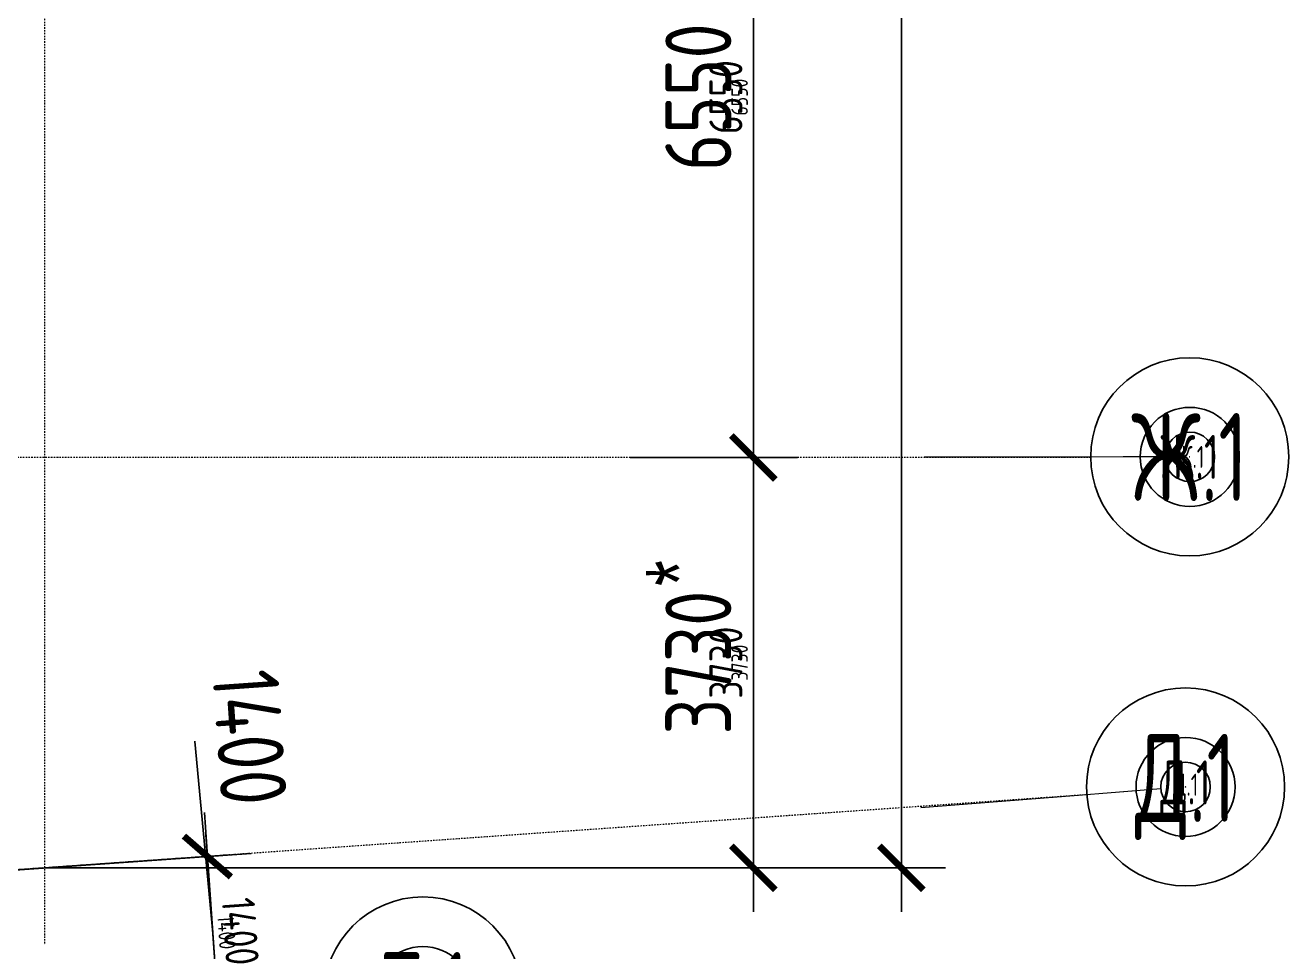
# Model space of a CAD drawing. Header units: millimetres. Extents: x -798 to 124478, y -405 to 121556.
# Drawn here: x 112997 to 124477, y 37086 to 45506 of the extents above; entities that cross this region are included whole.
import ezdxf
from ezdxf.enums import TextEntityAlignment as Align

# ---------------------------------------------------------------- set-up
doc = ezdxf.new("R2010")
doc.units = ezdxf.units.MM
doc.linetypes.add('CENTER', pattern=[2, 1.25, -0.25, 0.25, -0.25])
doc.linetypes.add('Strichpunkt', pattern=[25.4, 12.7, -6.35, 0, -6.35])
for name, color, linetype in [('1', 7, 'Continuous'), ('1 @ 0.1', 7, 'Continuous'), ('1 @ 0.15', 7, 'Continuous'), ('1 @ 0.2', 7, 'Continuous'), ('1 @ 100', 7, 'Continuous'), ('1 @ 200', 7, 'Continuous'), ('1 @ 50', 7, 'Continuous'), ('A-DIM', 4, 'Continuous'), ('A-DIM @ 0.1', 4, 'Continuous'), ('A-DIM @ 0.15', 4, 'Continuous'), ('A-DIM @ 0.2', 4, 'Continuous'), ('A-DIM @ 100', 4, 'Continuous'), ('A-DIM @ 200', 4, 'Continuous'), ('A-DIM @ 50', 4, 'Continuous')]:
    doc.layers.add(name, color=color, linetype=linetype)
doc.layers.add('A-AXES', color=40, linetype='CENTER', lineweight=5)
doc.styles.add('Arch-Dim', font='romans.shx', dxfattribs={"width": 0.75})
doc.styles.add('SHBD_TITL', font='rus_eg.shx', dxfattribs={"width": 0.75})
doc.dimstyles.new('Масштабируемый', dxfattribs={"dimscale": 100, "dimtxt": 3, "dimasz": 2, "dimexe": 2, "dimexo": 2, "dimgap": 1, "dimtad": 1, "dimdec": 0, "dimzin": 3, "dimdsep": 46, "dimtxsty": 'Arch-Dim', "dimblk": 'ARCHTICK', "dimcen": 2.5, "dimdle": 2, "dimazin": 2, "dimtfac": 0.75, "dimtdec": 0, "dimtmove": 1, "dimatfit": 0, "dimfxl": 1, "dimtolj": 1, "dimtzin": 0, "dimarcsym": 0})

# ---------------------------------------------------------------- blocks, each defined once
blk = doc.blocks.new('_ArchTick')
at = {"color": 0, "linetype": 'ByBlock', "const_width": 0.15}
blk.add_lwpolyline([(-0.5, -0.5), (0.5, 0.5)], dxfattribs=at)
blk = doc.blocks.new('*D107')
at = {"layer": 'A-DIM', "color": 0, "lineweight": -2, "ltscale": 50, "transparency": 16777216}
for p, q in [((2279032, -2391646), (2279032, -2396175)), ((2278311, -2392046), (2279432, -2392046)), ((2272992, -2395775), (2279432, -2395775))]:
    blk.add_line(p, q, dxfattribs=at)
at = {"layer": 'Defpoints', "color": 0, "ltscale": 50, "transparency": 16777216}
for p in [(2277911, -2392046), (2272592, -2395775), (2279032, -2395775)]:
    blk.add_point(p, dxfattribs=at)
at = {"layer": 'A-DIM', "color": 0, "lineweight": -2, "ltscale": 50, "transparency": 16777216, "xscale": 400, "yscale": 400, "zscale": 400}
for p, rotation in [((2279032, -2392046), 90), ((2279032, -2395775), 270)]:
    blk.add_blockref('_ArchTick', p, dxfattribs=dict(at, rotation=rotation))
at = {"layer": 'A-DIM', "color": 0, "ltscale": 50, "transparency": 16777216, "insert": (2278532, -2393910), "char_height": 600, "attachment_point": 5, "rotation": 90, "style": 'Arch-Dim'}
blk.add_mtext('\\A1;3730', dxfattribs=at)
blk = doc.blocks.new('*D108')
at = {"layer": 'A-DIM', "color": 0, "lineweight": -2, "ltscale": 50, "transparency": 16777216}
for p, q in [((2277911, -2392046), (2279032, -2392046)), ((2279032, -2392045), (2279032, -2395776)), ((2272592, -2395775), (2279032, -2395775))]:
    blk.add_line(p, q, dxfattribs=at)
at = {"layer": 'Defpoints', "color": 0, "ltscale": 50, "transparency": 16777216}
for p in [(2277911, -2392046), (2272592, -2395775), (2279032, -2395775)]:
    blk.add_point(p, dxfattribs=at)
at = {"layer": 'A-DIM', "color": 0, "lineweight": -2, "ltscale": 50, "transparency": 16777216, "xscale": 0.3, "yscale": 0.3, "zscale": 0.3}
for p, rotation in [((2279032, -2392046), 90), ((2279032, -2395775), 270)]:
    blk.add_blockref('_ArchTick', p, dxfattribs=dict(at, rotation=rotation))
at = {"layer": 'A-DIM', "color": 0, "ltscale": 50, "transparency": 16777216, "insert": (2279031, -2393910), "char_height": 0.45, "attachment_point": 5, "rotation": 90, "style": 'Arch-Dim'}
blk.add_mtext('\\A1;3730', dxfattribs=at)
blk = doc.blocks.new('*D109')
at = {"layer": 'A-DIM', "color": 0, "lineweight": -2, "ltscale": 50, "transparency": 16777216}
for p, q in [((2279032, -2391946), (2279032, -2395875)), ((2278011, -2392046), (2279132, -2392046)), ((2272692, -2395775), (2279132, -2395775))]:
    blk.add_line(p, q, dxfattribs=at)
at = {"layer": 'Defpoints', "color": 0, "ltscale": 50, "transparency": 16777216}
for p in [(2277911, -2392046), (2272592, -2395775), (2279032, -2395775)]:
    blk.add_point(p, dxfattribs=at)
at = {"layer": 'A-DIM', "color": 0, "lineweight": -2, "ltscale": 50, "transparency": 16777216, "xscale": 100, "yscale": 100, "zscale": 100}
for p, rotation in [((2279032, -2392046), 90), ((2279032, -2395775), 270)]:
    blk.add_blockref('_ArchTick', p, dxfattribs=dict(at, rotation=rotation))
at = {"layer": 'A-DIM', "color": 0, "ltscale": 50, "transparency": 16777216, "insert": (2278907, -2393910), "char_height": 150, "attachment_point": 5, "rotation": 90, "style": 'Arch-Dim'}
blk.add_mtext('\\A1;3730', dxfattribs=at)
blk = doc.blocks.new('*D111')
at = {"layer": 'A-DIM', "color": 0, "lineweight": -2, "ltscale": 50, "transparency": 16777216}
for p, q in [((2279032, -2391846), (2279032, -2395975)), ((2278111, -2392046), (2279232, -2392046)), ((2272792, -2395775), (2279232, -2395775))]:
    blk.add_line(p, q, dxfattribs=at)
at = {"layer": 'Defpoints', "color": 0, "ltscale": 50, "transparency": 16777216}
for p in [(2277911, -2392046), (2272592, -2395775), (2279032, -2395775)]:
    blk.add_point(p, dxfattribs=at)
at = {"layer": 'A-DIM', "color": 0, "lineweight": -2, "ltscale": 50, "transparency": 16777216, "xscale": 200, "yscale": 200, "zscale": 200}
for p, rotation in [((2279032, -2392046), 90), ((2279032, -2395775), 270)]:
    blk.add_blockref('_ArchTick', p, dxfattribs=dict(at, rotation=rotation))
at = {"layer": 'A-DIM', "color": 0, "ltscale": 50, "transparency": 16777216, "insert": (2278782, -2393910), "char_height": 300, "attachment_point": 5, "rotation": 90, "style": 'Arch-Dim'}
blk.add_mtext('\\A1;3730', dxfattribs=at)
blk = doc.blocks.new('*D112')
at = {"layer": 'A-DIM', "color": 0, "lineweight": -2, "ltscale": 50, "transparency": 16777216}
for p, q in [((2277911, -2392046), (2279032, -2392046)), ((2279032, -2392045), (2279032, -2395776)), ((2272592, -2395775), (2279032, -2395775))]:
    blk.add_line(p, q, dxfattribs=at)
at = {"layer": 'Defpoints', "color": 0, "ltscale": 50, "transparency": 16777216}
for p in [(2277911, -2392046), (2272592, -2395775), (2279032, -2395775)]:
    blk.add_point(p, dxfattribs=at)
at = {"layer": 'A-DIM', "color": 0, "lineweight": -2, "ltscale": 50, "transparency": 16777216, "xscale": 0.4, "yscale": 0.4, "zscale": 0.4}
for p, rotation in [((2279032, -2392046), 90), ((2279032, -2395775), 270)]:
    blk.add_blockref('_ArchTick', p, dxfattribs=dict(at, rotation=rotation))
at = {"layer": 'A-DIM', "color": 0, "ltscale": 50, "transparency": 16777216, "insert": (2279031, -2393910), "char_height": 0.6, "attachment_point": 5, "rotation": 90, "style": 'Arch-Dim'}
blk.add_mtext('\\A1;3730', dxfattribs=at)
blk = doc.blocks.new('*D113')
at = {"layer": 'A-DIM', "color": 0, "lineweight": -2, "ltscale": 50, "transparency": 16777216}
for p, q in [((2277911, -2392046), (2279032, -2392046)), ((2279032, -2392045), (2279032, -2395775)), ((2272592, -2395775), (2279032, -2395775))]:
    blk.add_line(p, q, dxfattribs=at)
at = {"layer": 'Defpoints', "color": 0, "ltscale": 50, "transparency": 16777216}
for p in [(2277911, -2392046), (2272592, -2395775), (2279032, -2395775)]:
    blk.add_point(p, dxfattribs=at)
at = {"layer": 'A-DIM', "color": 0, "lineweight": -2, "ltscale": 50, "transparency": 16777216, "xscale": 0.2, "yscale": 0.2, "zscale": 0.2}
for p, rotation in [((2279032, -2392046), 90), ((2279032, -2395775), 270)]:
    blk.add_blockref('_ArchTick', p, dxfattribs=dict(at, rotation=rotation))
at = {"layer": 'A-DIM', "color": 0, "ltscale": 50, "transparency": 16777216, "insert": (2279032, -2393910), "char_height": 0.3, "attachment_point": 5, "rotation": 90, "style": 'Arch-Dim'}
blk.add_mtext('\\A1;3730', dxfattribs=at)
blk = doc.blocks.new('*D304')
at = {"layer": 'A-DIM', "color": 0, "lineweight": -2, "ltscale": 50, "transparency": 16777216}
for p, q in [((2280377, -2371246), (2280377, -2396175)), ((2281082, -2371646), (2279977, -2371646)), ((2272992, -2395775), (2280777, -2395775))]:
    blk.add_line(p, q, dxfattribs=at)
at = {"layer": 'Defpoints', "color": 0, "ltscale": 50, "transparency": 16777216}
for p in [(2281482, -2371646), (2272592, -2395775), (2280377, -2395775)]:
    blk.add_point(p, dxfattribs=at)
at = {"layer": 'A-DIM', "color": 0, "lineweight": -2, "ltscale": 50, "transparency": 16777216, "xscale": 400, "yscale": 400, "zscale": 400}
for p, rotation in [((2280377, -2371646), 90), ((2280377, -2395775), 270)]:
    blk.add_blockref('_ArchTick', p, dxfattribs=dict(at, rotation=rotation))
at = {"layer": 'A-DIM', "color": 0, "ltscale": 50, "transparency": 16777216, "insert": (2279356, -2383671), "char_height": 600, "attachment_point": 5, "rotation": 90, "style": 'Arch-Dim'}
blk.add_mtext('\\A1;24130', dxfattribs=at)
blk = doc.blocks.new('*D305')
at = {"layer": 'A-DIM', "color": 0, "lineweight": -2, "ltscale": 50, "transparency": 16777216}
for p, q in [((2280377, -2371645), (2280377, -2395776)), ((2281481, -2371646), (2280377, -2371646)), ((2279856, -2383671), (2279856, -2383670)), ((2280377, -2383710), (2279856, -2383671)), ((2272592, -2395775), (2280378, -2395775))]:
    blk.add_line(p, q, dxfattribs=at)
at = {"layer": 'Defpoints', "color": 0, "ltscale": 50, "transparency": 16777216}
for p in [(2281482, -2371646), (2272592, -2395775), (2280377, -2395775)]:
    blk.add_point(p, dxfattribs=at)
at = {"layer": 'A-DIM', "color": 0, "lineweight": -2, "ltscale": 50, "transparency": 16777216, "xscale": 0.3, "yscale": 0.3, "zscale": 0.3}
for p, rotation in [((2280377, -2371646), 90), ((2280377, -2395775), 270)]:
    blk.add_blockref('_ArchTick', p, dxfattribs=dict(at, rotation=rotation))
at = {"layer": 'A-DIM', "color": 0, "ltscale": 50, "transparency": 16777216, "insert": (2279855, -2383671), "char_height": 0.45, "attachment_point": 5, "rotation": 90, "style": 'Arch-Dim'}
blk.add_mtext('\\A1;24130', dxfattribs=at)
blk = doc.blocks.new('*D306')
at = {"layer": 'A-DIM', "color": 0, "lineweight": -2, "ltscale": 50, "transparency": 16777216}
for p, q in [((2281382, -2371646), (2280277, -2371646)), ((2280377, -2371546), (2280377, -2395875)), ((2279856, -2383721), (2279856, -2383118)), ((2280377, -2383710), (2279856, -2383721)), ((2272692, -2395775), (2280477, -2395775))]:
    blk.add_line(p, q, dxfattribs=at)
at = {"layer": 'Defpoints', "color": 0, "ltscale": 50, "transparency": 16777216}
for p in [(2281482, -2371646), (2272592, -2395775), (2280377, -2395775)]:
    blk.add_point(p, dxfattribs=at)
at = {"layer": 'A-DIM', "color": 0, "lineweight": -2, "ltscale": 50, "transparency": 16777216, "xscale": 100, "yscale": 100, "zscale": 100}
for p, rotation in [((2280377, -2371646), 90), ((2280377, -2395775), 270)]:
    blk.add_blockref('_ArchTick', p, dxfattribs=dict(at, rotation=rotation))
at = {"layer": 'A-DIM', "color": 0, "ltscale": 50, "transparency": 16777216, "insert": (2279731, -2383420), "char_height": 150, "attachment_point": 5, "rotation": 90, "style": 'Arch-Dim'}
blk.add_mtext('\\A1;24130', dxfattribs=at)
blk = doc.blocks.new('*D308')
at = {"layer": 'A-DIM', "color": 0, "lineweight": -2, "ltscale": 50, "transparency": 16777216}
for p, q in [((2280377, -2371446), (2280377, -2395975)), ((2281282, -2371646), (2280177, -2371646)), ((2279856, -2383771), (2279856, -2382564)), ((2280377, -2383710), (2279856, -2383771)), ((2272792, -2395775), (2280577, -2395775))]:
    blk.add_line(p, q, dxfattribs=at)
at = {"layer": 'Defpoints', "color": 0, "ltscale": 50, "transparency": 16777216}
for p in [(2281482, -2371646), (2272592, -2395775), (2280377, -2395775)]:
    blk.add_point(p, dxfattribs=at)
at = {"layer": 'A-DIM', "color": 0, "lineweight": -2, "ltscale": 50, "transparency": 16777216, "xscale": 200, "yscale": 200, "zscale": 200}
for p, rotation in [((2280377, -2371646), 90), ((2280377, -2395775), 270)]:
    blk.add_blockref('_ArchTick', p, dxfattribs=dict(at, rotation=rotation))
at = {"layer": 'A-DIM', "color": 0, "ltscale": 50, "transparency": 16777216, "insert": (2279606, -2383168), "char_height": 300, "attachment_point": 5, "rotation": 90, "style": 'Arch-Dim'}
blk.add_mtext('\\A1;24130', dxfattribs=at)
blk = doc.blocks.new('*D309')
at = {"layer": 'A-DIM', "color": 0, "lineweight": -2, "ltscale": 50, "transparency": 16777216}
for p, q in [((2280377, -2371645), (2280377, -2395776)), ((2281481, -2371646), (2280377, -2371646)), ((2279856, -2383671), (2279856, -2383669)), ((2280377, -2383710), (2279856, -2383671)), ((2272592, -2395775), (2280378, -2395775))]:
    blk.add_line(p, q, dxfattribs=at)
at = {"layer": 'Defpoints', "color": 0, "ltscale": 50, "transparency": 16777216}
for p in [(2281482, -2371646), (2272592, -2395775), (2280377, -2395775)]:
    blk.add_point(p, dxfattribs=at)
at = {"layer": 'A-DIM', "color": 0, "lineweight": -2, "ltscale": 50, "transparency": 16777216, "xscale": 0.4, "yscale": 0.4, "zscale": 0.4}
for p, rotation in [((2280377, -2371646), 90), ((2280377, -2395775), 270)]:
    blk.add_blockref('_ArchTick', p, dxfattribs=dict(at, rotation=rotation))
at = {"layer": 'A-DIM', "color": 0, "ltscale": 50, "transparency": 16777216, "insert": (2279855, -2383670), "char_height": 0.6, "attachment_point": 5, "rotation": 90, "style": 'Arch-Dim'}
blk.add_mtext('\\A1;24130', dxfattribs=at)
blk = doc.blocks.new('*D310')
at = {"layer": 'A-DIM', "color": 0, "lineweight": -2, "ltscale": 50, "transparency": 16777216}
for p, q in [((2280377, -2371645), (2280377, -2395775)), ((2281482, -2371646), (2280377, -2371646)), ((2279856, -2383671), (2279856, -2383670)), ((2280377, -2383710), (2279856, -2383671)), ((2272592, -2395775), (2280377, -2395775))]:
    blk.add_line(p, q, dxfattribs=at)
at = {"layer": 'Defpoints', "color": 0, "ltscale": 50, "transparency": 16777216}
for p in [(2281482, -2371646), (2272592, -2395775), (2280377, -2395775)]:
    blk.add_point(p, dxfattribs=at)
at = {"layer": 'A-DIM', "color": 0, "lineweight": -2, "ltscale": 50, "transparency": 16777216, "xscale": 0.2, "yscale": 0.2, "zscale": 0.2}
for p, rotation in [((2280377, -2371646), 90), ((2280377, -2395775), 270)]:
    blk.add_blockref('_ArchTick', p, dxfattribs=dict(at, rotation=rotation))
at = {"layer": 'A-DIM', "color": 0, "ltscale": 50, "transparency": 16777216, "insert": (2279855, -2383671), "char_height": 0.3, "attachment_point": 5, "rotation": 90, "style": 'Arch-Dim'}
blk.add_mtext('\\A1;24130', dxfattribs=at)
blk = doc.blocks.new('*D325')
at = {"layer": 'A-DIM', "color": 0, "lineweight": -2, "ltscale": 50, "transparency": 16777216}
for p, q in [((2279032, -2392446), (2279032, -2385096)), ((2279232, -2385496), (2279432, -2385496)), ((2278311, -2392046), (2279432, -2392046))]:
    blk.add_line(p, q, dxfattribs=at)
at = {"layer": 'Defpoints', "color": 0, "ltscale": 50, "transparency": 16777216}
for p in [(2278832, -2385496), (2279032, -2385496), (2277911, -2392046)]:
    blk.add_point(p, dxfattribs=at)
at = {"layer": 'A-DIM', "color": 0, "lineweight": -2, "ltscale": 50, "transparency": 16777216, "xscale": 400, "yscale": 400, "zscale": 400}
for p, rotation in [((2279032, -2385496), 90), ((2279032, -2392046), 270)]:
    blk.add_blockref('_ArchTick', p, dxfattribs=dict(at, rotation=rotation))
at = {"layer": 'A-DIM', "color": 0, "ltscale": 50, "transparency": 16777216, "insert": (2278532, -2388771), "char_height": 600, "attachment_point": 5, "rotation": 90, "style": 'Arch-Dim'}
blk.add_mtext('\\A1;6550', dxfattribs=at)
blk = doc.blocks.new('*D326')
at = {"layer": 'A-DIM', "color": 0, "lineweight": -2, "ltscale": 50, "transparency": 16777216}
for p, q in [((2278832, -2385496), (2279032, -2385496)), ((2279032, -2392046), (2279032, -2385495)), ((2277911, -2392046), (2279032, -2392046))]:
    blk.add_line(p, q, dxfattribs=at)
at = {"layer": 'Defpoints', "color": 0, "ltscale": 50, "transparency": 16777216}
for p in [(2278832, -2385496), (2279032, -2385496), (2277911, -2392046)]:
    blk.add_point(p, dxfattribs=at)
at = {"layer": 'A-DIM', "color": 0, "lineweight": -2, "ltscale": 50, "transparency": 16777216, "xscale": 0.3, "yscale": 0.3, "zscale": 0.3}
for p, rotation in [((2279032, -2385496), 90), ((2279032, -2392046), 270)]:
    blk.add_blockref('_ArchTick', p, dxfattribs=dict(at, rotation=rotation))
at = {"layer": 'A-DIM', "color": 0, "ltscale": 50, "transparency": 16777216, "insert": (2279031, -2388771), "char_height": 0.45, "attachment_point": 5, "rotation": 90, "style": 'Arch-Dim'}
blk.add_mtext('\\A1;6550', dxfattribs=at)
blk = doc.blocks.new('*D327')
at = {"layer": 'A-DIM', "color": 0, "lineweight": -2, "ltscale": 50, "transparency": 16777216}
for p, q in [((2279032, -2392146), (2279032, -2385396)), ((2278932, -2385496), (2279132, -2385496)), ((2278011, -2392046), (2279132, -2392046))]:
    blk.add_line(p, q, dxfattribs=at)
at = {"layer": 'Defpoints', "color": 0, "ltscale": 50, "transparency": 16777216}
for p in [(2278832, -2385496), (2279032, -2385496), (2277911, -2392046)]:
    blk.add_point(p, dxfattribs=at)
at = {"layer": 'A-DIM', "color": 0, "lineweight": -2, "ltscale": 50, "transparency": 16777216, "xscale": 100, "yscale": 100, "zscale": 100}
for p, rotation in [((2279032, -2385496), 90), ((2279032, -2392046), 270)]:
    blk.add_blockref('_ArchTick', p, dxfattribs=dict(at, rotation=rotation))
at = {"layer": 'A-DIM', "color": 0, "ltscale": 50, "transparency": 16777216, "insert": (2278907, -2388771), "char_height": 150, "attachment_point": 5, "rotation": 90, "style": 'Arch-Dim'}
blk.add_mtext('\\A1;6550', dxfattribs=at)
blk = doc.blocks.new('*D329')
at = {"layer": 'A-DIM', "color": 0, "lineweight": -2, "ltscale": 50, "transparency": 16777216}
for p, q in [((2279032, -2392246), (2279032, -2385296)), ((2279032, -2385496), (2279232, -2385496)), ((2278111, -2392046), (2279232, -2392046))]:
    blk.add_line(p, q, dxfattribs=at)
at = {"layer": 'Defpoints', "color": 0, "ltscale": 50, "transparency": 16777216}
for p in [(2278832, -2385496), (2279032, -2385496), (2277911, -2392046)]:
    blk.add_point(p, dxfattribs=at)
at = {"layer": 'A-DIM', "color": 0, "lineweight": -2, "ltscale": 50, "transparency": 16777216, "xscale": 200, "yscale": 200, "zscale": 200}
for p, rotation in [((2279032, -2385496), 90), ((2279032, -2392046), 270)]:
    blk.add_blockref('_ArchTick', p, dxfattribs=dict(at, rotation=rotation))
at = {"layer": 'A-DIM', "color": 0, "ltscale": 50, "transparency": 16777216, "insert": (2278782, -2388771), "char_height": 300, "attachment_point": 5, "rotation": 90, "style": 'Arch-Dim'}
blk.add_mtext('\\A1;6550', dxfattribs=at)
blk = doc.blocks.new('*D330')
at = {"layer": 'A-DIM', "color": 0, "lineweight": -2, "ltscale": 50, "transparency": 16777216}
for p, q in [((2278832, -2385496), (2279032, -2385496)), ((2279032, -2392046), (2279032, -2385495)), ((2277911, -2392046), (2279032, -2392046))]:
    blk.add_line(p, q, dxfattribs=at)
at = {"layer": 'Defpoints', "color": 0, "ltscale": 50, "transparency": 16777216}
for p in [(2278832, -2385496), (2279032, -2385496), (2277911, -2392046)]:
    blk.add_point(p, dxfattribs=at)
at = {"layer": 'A-DIM', "color": 0, "lineweight": -2, "ltscale": 50, "transparency": 16777216, "xscale": 0.4, "yscale": 0.4, "zscale": 0.4}
for p, rotation in [((2279032, -2385496), 90), ((2279032, -2392046), 270)]:
    blk.add_blockref('_ArchTick', p, dxfattribs=dict(at, rotation=rotation))
at = {"layer": 'A-DIM', "color": 0, "ltscale": 50, "transparency": 16777216, "insert": (2279031, -2388771), "char_height": 0.6, "attachment_point": 5, "rotation": 90, "style": 'Arch-Dim'}
blk.add_mtext('\\A1;6550', dxfattribs=at)
blk = doc.blocks.new('*D331')
at = {"layer": 'A-DIM', "color": 0, "lineweight": -2, "ltscale": 50, "transparency": 16777216}
for p, q in [((2278832, -2385496), (2279032, -2385496)), ((2279032, -2392046), (2279032, -2385495)), ((2277911, -2392046), (2279032, -2392046))]:
    blk.add_line(p, q, dxfattribs=at)
at = {"layer": 'Defpoints', "color": 0, "ltscale": 50, "transparency": 16777216}
for p in [(2278832, -2385496), (2279032, -2385496), (2277911, -2392046)]:
    blk.add_point(p, dxfattribs=at)
at = {"layer": 'A-DIM', "color": 0, "lineweight": -2, "ltscale": 50, "transparency": 16777216, "xscale": 0.2, "yscale": 0.2, "zscale": 0.2}
for p, rotation in [((2279032, -2385496), 90), ((2279032, -2392046), 270)]:
    blk.add_blockref('_ArchTick', p, dxfattribs=dict(at, rotation=rotation))
at = {"layer": 'A-DIM', "color": 0, "ltscale": 50, "transparency": 16777216, "insert": (2279032, -2388771), "char_height": 0.3, "attachment_point": 5, "rotation": 90, "style": 'Arch-Dim'}
blk.add_mtext('\\A1;6550', dxfattribs=at)
blk = doc.blocks.new('*D416')
at = {"layer": 'A-DIM', "color": 0, "lineweight": -2, "ltscale": 50, "transparency": 16777216}
for p, q in [((2274071, -2395672), (2274043, -2395273)), ((2272194, -2395804), (2274470, -2395644)), ((2274071, -2395672), (2274169, -2397068)), ((2272292, -2397200), (2274568, -2397040)), ((2274169, -2397068), (2274197, -2397467))]:
    blk.add_line(p, q, dxfattribs=at)
at = {"layer": 'Defpoints', "color": 0, "ltscale": 50, "transparency": 16777216}
for p in [(2271795, -2395832), (2274169, -2397068), (2271893, -2397228)]:
    blk.add_point(p, dxfattribs=at)
at = {"layer": 'A-DIM', "color": 0, "lineweight": -2, "ltscale": 50, "transparency": 16777216, "xscale": 400, "yscale": 400, "zscale": 400}
for p, rotation in [((2274071, -2395672), 274.0117377911428), ((2274169, -2397068), 94.0117377911428)]:
    blk.add_blockref('_ArchTick', p, dxfattribs=dict(at, rotation=rotation))
at = {"layer": 'A-DIM', "color": 0, "ltscale": 50, "transparency": 16777216, "insert": (2274455, -2394590), "char_height": 600, "attachment_point": 5, "rotation": 274.0117, "style": 'Arch-Dim'}
blk.add_mtext('\\A1;1400', dxfattribs=at)
blk = doc.blocks.new('*D417')
at = {"layer": 'A-DIM', "color": 0, "lineweight": -2, "ltscale": 50, "transparency": 16777216}
for p, q in [((2271795, -2395832), (2274072, -2395672)), ((2274071, -2395672), (2274169, -2397069)), ((2271893, -2397228), (2274170, -2397068))]:
    blk.add_line(p, q, dxfattribs=at)
at = {"layer": 'Defpoints', "color": 0, "ltscale": 50, "transparency": 16777216}
for p in [(2271795, -2395832), (2274169, -2397068), (2271893, -2397228)]:
    blk.add_point(p, dxfattribs=at)
at = {"layer": 'A-DIM', "color": 0, "lineweight": -2, "ltscale": 50, "transparency": 16777216, "xscale": 0.3, "yscale": 0.3, "zscale": 0.3}
for p, rotation in [((2274071, -2395672), 94.0117377911428), ((2274169, -2397068), 274.0117377911428)]:
    blk.add_blockref('_ArchTick', p, dxfattribs=dict(at, rotation=rotation))
at = {"layer": 'A-DIM', "color": 0, "ltscale": 50, "transparency": 16777216, "insert": (2274121, -2396370), "char_height": 0.45, "attachment_point": 5, "rotation": 274.0117, "style": 'Arch-Dim'}
blk.add_mtext('\\A1;1400', dxfattribs=at)
blk = doc.blocks.new('*D418')
at = {"layer": 'A-DIM', "color": 0, "lineweight": -2, "ltscale": 50, "transparency": 16777216}
for p, q in [((2274064, -2395572), (2274176, -2397168)), ((2271894, -2395825), (2274171, -2395665)), ((2271992, -2397221), (2274269, -2397061))]:
    blk.add_line(p, q, dxfattribs=at)
at = {"layer": 'Defpoints', "color": 0, "ltscale": 50, "transparency": 16777216}
for p in [(2271795, -2395832), (2274169, -2397068), (2271893, -2397228)]:
    blk.add_point(p, dxfattribs=at)
at = {"layer": 'A-DIM', "color": 0, "lineweight": -2, "ltscale": 50, "transparency": 16777216, "xscale": 100, "yscale": 100, "zscale": 100}
for p, rotation in [((2274071, -2395672), 94.0117377911428), ((2274169, -2397068), 274.0117377911428)]:
    blk.add_blockref('_ArchTick', p, dxfattribs=dict(at, rotation=rotation))
at = {"layer": 'A-DIM', "color": 0, "ltscale": 50, "transparency": 16777216, "insert": (2274245, -2396361), "char_height": 150, "attachment_point": 5, "rotation": 274.0117, "style": 'Arch-Dim'}
blk.add_mtext('\\A1;1400', dxfattribs=at)
blk = doc.blocks.new('*D420')
at = {"layer": 'A-DIM', "color": 0, "lineweight": -2, "ltscale": 50, "transparency": 16777216}
for p, q in [((2274057, -2395472), (2274183, -2397268)), ((2271994, -2395818), (2274271, -2395658)), ((2272092, -2397214), (2274369, -2397054))]:
    blk.add_line(p, q, dxfattribs=at)
at = {"layer": 'Defpoints', "color": 0, "ltscale": 50, "transparency": 16777216}
for p in [(2271795, -2395832), (2274169, -2397068), (2271893, -2397228)]:
    blk.add_point(p, dxfattribs=at)
at = {"layer": 'A-DIM', "color": 0, "lineweight": -2, "ltscale": 50, "transparency": 16777216, "xscale": 200, "yscale": 200, "zscale": 200}
for p, rotation in [((2274071, -2395672), 94.0117377911428), ((2274169, -2397068), 274.0117377911428)]:
    blk.add_blockref('_ArchTick', p, dxfattribs=dict(at, rotation=rotation))
at = {"layer": 'A-DIM', "color": 0, "ltscale": 50, "transparency": 16777216, "insert": (2274370, -2396353), "char_height": 300, "attachment_point": 5, "rotation": 274.0117, "style": 'Arch-Dim'}
blk.add_mtext('\\A1;1400', dxfattribs=at)
blk = doc.blocks.new('*D421')
at = {"layer": 'A-DIM', "color": 0, "lineweight": -2, "ltscale": 50, "transparency": 16777216}
for p, q in [((2273956, -2394626), (2273956, -2394624)), ((2274120, -2396370), (2273956, -2394626)), ((2271795, -2395832), (2274072, -2395672)), ((2274071, -2395672), (2274071, -2395671)), ((2274071, -2395672), (2274169, -2397068)), ((2274071, -2395672), (2274169, -2397068)), ((2271893, -2397228), (2274170, -2397068)), ((2274169, -2397068), (2274169, -2397069))]:
    blk.add_line(p, q, dxfattribs=at)
at = {"layer": 'Defpoints', "color": 0, "ltscale": 50, "transparency": 16777216}
for p in [(2271795, -2395832), (2274169, -2397068), (2271893, -2397228)]:
    blk.add_point(p, dxfattribs=at)
at = {"layer": 'A-DIM', "color": 0, "lineweight": -2, "ltscale": 50, "transparency": 16777216, "xscale": 0.4, "yscale": 0.4, "zscale": 0.4}
for p, rotation in [((2274071, -2395672), 274.0117377911428), ((2274169, -2397068), 94.0117377911428)]:
    blk.add_blockref('_ArchTick', p, dxfattribs=dict(at, rotation=rotation))
at = {"layer": 'A-DIM', "color": 0, "ltscale": 50, "transparency": 16777216, "insert": (2273957, -2394625), "char_height": 0.6, "attachment_point": 5, "rotation": 274.0117, "style": 'Arch-Dim'}
blk.add_mtext('\\A1;1400', dxfattribs=at)
blk = doc.blocks.new('*D422')
at = {"layer": 'A-DIM', "color": 0, "lineweight": -2, "ltscale": 50, "transparency": 16777216}
for p, q in [((2273956, -2394626), (2273956, -2394625)), ((2274120, -2396370), (2273956, -2394626)), ((2271795, -2395832), (2274072, -2395672)), ((2274071, -2395672), (2274071, -2395672)), ((2274071, -2395672), (2274169, -2397068)), ((2274071, -2395672), (2274169, -2397068)), ((2271893, -2397228), (2274170, -2397068)), ((2274169, -2397068), (2274169, -2397069))]:
    blk.add_line(p, q, dxfattribs=at)
at = {"layer": 'Defpoints', "color": 0, "ltscale": 50, "transparency": 16777216}
for p in [(2271795, -2395832), (2274169, -2397068), (2271893, -2397228)]:
    blk.add_point(p, dxfattribs=at)
at = {"layer": 'A-DIM', "color": 0, "lineweight": -2, "ltscale": 50, "transparency": 16777216, "xscale": 0.2, "yscale": 0.2, "zscale": 0.2}
for p, rotation in [((2274071, -2395672), 274.0117377911428), ((2274169, -2397068), 94.0117377911428)]:
    blk.add_blockref('_ArchTick', p, dxfattribs=dict(at, rotation=rotation))
at = {"layer": 'A-DIM', "color": 0, "ltscale": 50, "transparency": 16777216, "insert": (2273956, -2394625), "char_height": 0.3, "attachment_point": 5, "rotation": 274.0117, "style": 'Arch-Dim'}
blk.add_mtext('\\A1;1400', dxfattribs=at)
blk = doc.blocks.new('*U88')
at = {"color": 4, "lineweight": 9}
blk.add_line((-4.486, -0.355), (-12.032, -0.953), dxfattribs=at)
at = {"color": 5, "linetype": 'Continuous', "lineweight": 25}
blk.add_circle((0, 0), 4.5, dxfattribs=at)
at = {"color": 5, "linetype": 'Continuous', "lineweight": 25, "style": 'Arch-Dim', "width": 0.65}
blk.add_attdef('Ось', text='', height=4, dxfattribs=at).set_placement((0, 0), align=Align.MIDDLE)
blk = doc.blocks.new('*U874')
at = {"layer": '1 @ 0.1', "transparency": 33554687, "xscale": 0.1, "yscale": 0.1, "zscale": 0.1}
blk.add_blockref('*U88', (2276029, -2396940), dxfattribs=at).add_auto_attribs({'Ось': 'Г.1'})
at = {"layer": '1 @ 0.15', "transparency": 33554687, "xscale": 0.15, "yscale": 0.15, "zscale": 0.15}
blk.add_blockref('*U88', (2276029, -2396940), dxfattribs=at).add_auto_attribs({'Ось': 'Г.1'})
at = {"layer": '1 @ 0.2', "transparency": 33554687, "xscale": 0.2, "yscale": 0.2, "zscale": 0.2}
blk.add_blockref('*U88', (2276029, -2396940), dxfattribs=at).add_auto_attribs({'Ось': 'Г.1'})
at = {"layer": '1 @ 100', "transparency": 33554687, "xscale": 100, "yscale": 100, "zscale": 100}
blk.add_blockref('*U88', (2276029, -2396940), dxfattribs=at).add_auto_attribs({'Ось': 'Г.1'})
at = {"layer": '1 @ 200', "transparency": 33554687, "xscale": 200, "yscale": 200, "zscale": 200}
blk.add_blockref('*U88', (2276029, -2396940), dxfattribs=at).add_auto_attribs({'Ось': 'Г.1'})
at = {"layer": '1 @ 50', "transparency": 33554687, "xscale": 50, "yscale": 50, "zscale": 50}
blk.add_blockref('*U88', (2276029, -2396940), dxfattribs=at).add_auto_attribs({'Ось': 'Г.1'})
blk = doc.blocks.new('*U875')
at = {"layer": '1 @ 0.1', "transparency": 33554687, "xscale": 0.1, "yscale": 0.1, "zscale": 0.1}
blk.add_blockref('*U88', (2282959, -2395040), dxfattribs=at).add_auto_attribs({'Ось': 'Д.1'})
at = {"layer": '1 @ 0.15', "transparency": 33554687, "xscale": 0.15, "yscale": 0.15, "zscale": 0.15}
blk.add_blockref('*U88', (2282959, -2395040), dxfattribs=at).add_auto_attribs({'Ось': 'Д.1'})
at = {"layer": '1 @ 0.2', "transparency": 33554687, "xscale": 0.2, "yscale": 0.2, "zscale": 0.2}
blk.add_blockref('*U88', (2282959, -2395040), dxfattribs=at).add_auto_attribs({'Ось': 'Д.1'})
at = {"layer": '1 @ 100', "transparency": 33554687, "xscale": 100, "yscale": 100, "zscale": 100}
blk.add_blockref('*U88', (2282959, -2395040), dxfattribs=at).add_auto_attribs({'Ось': 'Д.1'})
at = {"layer": '1 @ 200', "transparency": 33554687, "xscale": 200, "yscale": 200, "zscale": 200}
blk.add_blockref('*U88', (2282959, -2395040), dxfattribs=at).add_auto_attribs({'Ось': 'Д.1'})
at = {"layer": '1 @ 50', "transparency": 33554687, "xscale": 50, "yscale": 50, "zscale": 50}
blk.add_blockref('*U88', (2282959, -2395040), dxfattribs=at).add_auto_attribs({'Ось': 'Д.1'})
blk = doc.blocks.new('*U71')
at = {"color": 4, "lineweight": 9}
blk.add_line((-4.5, -0.008), (-12.069, -0.021), dxfattribs=at)
at = {"color": 5, "linetype": 'Continuous', "lineweight": 25}
blk.add_circle((0, 0), 4.5, dxfattribs=at)
at = {"color": 5, "linetype": 'Continuous', "lineweight": 25, "style": 'Arch-Dim', "width": 0.65}
blk.add_attdef('Ось', text='', height=4, dxfattribs=at).set_placement((0, 0), align=Align.MIDDLE)
blk = doc.blocks.new('*U876')
at = {"layer": '1 @ 0.1', "transparency": 33554687, "xscale": 0.1, "yscale": 0.1, "zscale": 0.1}
blk.add_blockref('*U71', (2282997, -2392040), dxfattribs=at).add_auto_attribs({'Ось': 'Ж.1'})
at = {"layer": '1 @ 0.15', "transparency": 33554687, "xscale": 0.15, "yscale": 0.15, "zscale": 0.15}
blk.add_blockref('*U71', (2282997, -2392040), dxfattribs=at).add_auto_attribs({'Ось': 'Ж.1'})
at = {"layer": '1 @ 0.2', "transparency": 33554687, "xscale": 0.2, "yscale": 0.2, "zscale": 0.2}
blk.add_blockref('*U71', (2282997, -2392040), dxfattribs=at).add_auto_attribs({'Ось': 'Ж.1'})
at = {"layer": '1 @ 100', "transparency": 33554687, "xscale": 100, "yscale": 100, "zscale": 100}
blk.add_blockref('*U71', (2282997, -2392040), dxfattribs=at).add_auto_attribs({'Ось': 'Ж.1'})
at = {"layer": '1 @ 200', "transparency": 33554687, "xscale": 200, "yscale": 200, "zscale": 200}
blk.add_blockref('*U71', (2282997, -2392040), dxfattribs=at).add_auto_attribs({'Ось': 'Ж.1'})
at = {"layer": '1 @ 50', "transparency": 33554687, "xscale": 50, "yscale": 50, "zscale": 50}
blk.add_blockref('*U71', (2282997, -2392040), dxfattribs=at).add_auto_attribs({'Ось': 'Ж.1'})
blk = doc.blocks.new('*U805')
at = {"layer": 'A-DIM @ 0.1', "ltscale": 50, "transparency": 33554687}
dim = blk.add_linear_dim(base=(2279031.9, -2395775.3), p1=(2277910.6, -2392045.5), p2=(2272591.7, -2395775.3), angle=270, dimstyle='Масштабируемый', override={"dimscale": 0.1, "dimtix": 0, "dimtofl": 1, "dimtmove": 1, "dimatfit": 0}, dxfattribs=at)
dim.commit()
dim.dimension.update_dxf_attribs({"geometry": '*D113', "text_midpoint": (2279031.6, -2393910.4)})
at = {"layer": 'A-DIM @ 0.15', "ltscale": 50, "transparency": 33554687}
dim = blk.add_linear_dim(base=(2279031.9, -2395775.3), p1=(2277910.6, -2392045.5), p2=(2272591.7, -2395775.3), angle=270, dimstyle='Масштабируемый', override={"dimscale": 0.15, "dimtix": 0, "dimtofl": 1, "dimtmove": 1, "dimatfit": 0}, dxfattribs=at)
dim.commit()
dim.dimension.update_dxf_attribs({"geometry": '*D108', "text_midpoint": (2279031.5, -2393910.4)})
at = {"layer": 'A-DIM @ 0.2', "ltscale": 50, "transparency": 33554687}
dim = blk.add_linear_dim(base=(2279031.9, -2395775.3), p1=(2277910.6, -2392045.5), p2=(2272591.7, -2395775.3), angle=270, dimstyle='Масштабируемый', override={"dimscale": 0.2, "dimtix": 0, "dimtofl": 1, "dimtmove": 1, "dimatfit": 0}, dxfattribs=at)
dim.commit()
dim.dimension.update_dxf_attribs({"geometry": '*D112', "text_midpoint": (2279031.4, -2393910.4)})
at = {"layer": 'A-DIM @ 100', "ltscale": 50, "transparency": 33554687}
dim = blk.add_linear_dim(base=(2279031.9, -2395775.3), p1=(2277910.6, -2392045.5), p2=(2272591.7, -2395775.3), angle=270, dimstyle='Масштабируемый', override={"dimscale": 100, "dimtix": 0, "dimtofl": 1, "dimtmove": 1, "dimatfit": 0}, dxfattribs=at)
dim.commit()
dim.dimension.update_dxf_attribs({"geometry": '*D111', "text_midpoint": (2278781.9, -2393910.4)})
at = {"layer": 'A-DIM @ 200', "ltscale": 50, "transparency": 33554687}
dim = blk.add_linear_dim(base=(2279031.9, -2395775.3), p1=(2277910.6, -2392045.5), p2=(2272591.7, -2395775.3), angle=270, dimstyle='Масштабируемый', override={"dimscale": 200, "dimtix": 0, "dimtofl": 1, "dimtmove": 1, "dimatfit": 0}, dxfattribs=at)
dim.commit()
dim.dimension.update_dxf_attribs({"geometry": '*D107', "text_midpoint": (2278531.9, -2393910.4)})
at = {"layer": 'A-DIM @ 50', "ltscale": 50, "transparency": 33554687}
dim = blk.add_linear_dim(base=(2279031.9, -2395775.3), p1=(2277910.6, -2392045.5), p2=(2272591.7, -2395775.3), angle=270, dimstyle='Масштабируемый', override={"dimscale": 50, "dimtix": 0, "dimtofl": 1, "dimtmove": 1, "dimatfit": 0}, dxfattribs=at)
dim.commit()
dim.dimension.update_dxf_attribs({"geometry": '*D109', "text_midpoint": (2278906.9, -2393910.4)})
blk = doc.blocks.new('*U833')
at = {"layer": 'A-DIM @ 0.1', "ltscale": 50, "transparency": 33554687}
dim = blk.add_linear_dim(base=(2280377.3, -2395775.3), p1=(2281481.7, -2371645.5), p2=(2272591.7, -2395775.3), angle=270, dimstyle='Масштабируемый', override={"dimscale": 0.1, "dimtix": 0, "dimtofl": 1, "dimtmove": 1, "dimatfit": 0}, dxfattribs=at)
dim.commit()
dim.dimension.update_dxf_attribs({"geometry": '*D310', "text_midpoint": (2279855.7, -2383671.3), "dimtype": 128})
at = {"layer": 'A-DIM @ 0.15', "ltscale": 50, "transparency": 33554687}
dim = blk.add_linear_dim(base=(2280377.3, -2395775.3), p1=(2281481.7, -2371645.5), p2=(2272591.7, -2395775.3), angle=270, dimstyle='Масштабируемый', override={"dimscale": 0.15, "dimtix": 0, "dimtofl": 1, "dimtmove": 1, "dimatfit": 0}, dxfattribs=at)
dim.commit()
dim.dimension.update_dxf_attribs({"geometry": '*D305', "text_midpoint": (2279855.7, -2383671.3), "dimtype": 128})
at = {"layer": 'A-DIM @ 0.2', "ltscale": 50, "transparency": 33554687}
dim = blk.add_linear_dim(base=(2280377.3, -2395775.3), p1=(2281481.7, -2371645.5), p2=(2272591.7, -2395775.3), angle=270, dimstyle='Масштабируемый', override={"dimscale": 0.2, "dimtix": 0, "dimtofl": 1, "dimtmove": 1, "dimatfit": 0}, dxfattribs=at)
dim.commit()
dim.dimension.update_dxf_attribs({"geometry": '*D309', "text_midpoint": (2279855.7, -2383671.3), "dimtype": 128})
at = {"layer": 'A-DIM @ 100', "ltscale": 50, "transparency": 33554687}
dim = blk.add_linear_dim(base=(2280377.3, -2395775.3), p1=(2281481.7, -2371645.5), p2=(2272591.7, -2395775.3), angle=270, dimstyle='Масштабируемый', override={"dimscale": 100, "dimtix": 0, "dimtofl": 1, "dimtmove": 1, "dimatfit": 0}, dxfattribs=at)
dim.commit()
dim.dimension.update_dxf_attribs({"geometry": '*D308', "text_midpoint": (2279855.7, -2383671.3), "dimtype": 128})
at = {"layer": 'A-DIM @ 200', "ltscale": 50, "transparency": 33554687}
dim = blk.add_linear_dim(base=(2280377.3, -2395775.3), p1=(2281481.7, -2371645.5), p2=(2272591.7, -2395775.3), angle=270, dimstyle='Масштабируемый', override={"dimscale": 200, "dimtix": 0, "dimtofl": 1, "dimtmove": 1, "dimatfit": 0}, dxfattribs=at)
dim.commit()
dim.dimension.update_dxf_attribs({"geometry": '*D304', "text_midpoint": (2279855.7, -2383671.3), "dimtype": 128})
at = {"layer": 'A-DIM @ 50', "ltscale": 50, "transparency": 33554687}
dim = blk.add_linear_dim(base=(2280377.3, -2395775.3), p1=(2281481.7, -2371645.5), p2=(2272591.7, -2395775.3), angle=270, dimstyle='Масштабируемый', override={"dimscale": 50, "dimtix": 0, "dimtofl": 1, "dimtmove": 1, "dimatfit": 0}, dxfattribs=at)
dim.commit()
dim.dimension.update_dxf_attribs({"geometry": '*D306', "text_midpoint": (2279855.7, -2383671.3), "dimtype": 128})
blk = doc.blocks.new('*U836')
at = {"layer": 'A-DIM @ 0.1', "ltscale": 50, "transparency": 33554687}
dim = blk.add_linear_dim(base=(2279031.9, -2385495.5), p1=(2277910.6, -2392045.5), p2=(2278831.9, -2385495.5), angle=90, dimstyle='Масштабируемый', override={"dimscale": 0.1, "dimtix": 0, "dimtofl": 1, "dimtmove": 1, "dimatfit": 0}, dxfattribs=at)
dim.commit()
dim.dimension.update_dxf_attribs({"geometry": '*D331', "text_midpoint": (2279031.6, -2388770.5)})
at = {"layer": 'A-DIM @ 0.15', "ltscale": 50, "transparency": 33554687}
dim = blk.add_linear_dim(base=(2279031.9, -2385495.5), p1=(2277910.6, -2392045.5), p2=(2278831.9, -2385495.5), angle=90, dimstyle='Масштабируемый', override={"dimscale": 0.15, "dimtix": 0, "dimtofl": 1, "dimtmove": 1, "dimatfit": 0}, dxfattribs=at)
dim.commit()
dim.dimension.update_dxf_attribs({"geometry": '*D326', "text_midpoint": (2279031.5, -2388770.5)})
at = {"layer": 'A-DIM @ 0.2', "ltscale": 50, "transparency": 33554687}
dim = blk.add_linear_dim(base=(2279031.9, -2385495.5), p1=(2277910.6, -2392045.5), p2=(2278831.9, -2385495.5), angle=90, dimstyle='Масштабируемый', override={"dimscale": 0.2, "dimtix": 0, "dimtofl": 1, "dimtmove": 1, "dimatfit": 0}, dxfattribs=at)
dim.commit()
dim.dimension.update_dxf_attribs({"geometry": '*D330', "text_midpoint": (2279031.4, -2388770.5)})
at = {"layer": 'A-DIM @ 100', "ltscale": 50, "transparency": 33554687}
dim = blk.add_linear_dim(base=(2279031.9, -2385495.5), p1=(2277910.6, -2392045.5), p2=(2278831.9, -2385495.5), angle=90, dimstyle='Масштабируемый', override={"dimscale": 100, "dimtix": 0, "dimtofl": 1, "dimtmove": 1, "dimatfit": 0}, dxfattribs=at)
dim.commit()
dim.dimension.update_dxf_attribs({"geometry": '*D329', "text_midpoint": (2278781.9, -2388770.5)})
at = {"layer": 'A-DIM @ 200', "ltscale": 50, "transparency": 33554687}
dim = blk.add_linear_dim(base=(2279031.9, -2385495.5), p1=(2277910.6, -2392045.5), p2=(2278831.9, -2385495.5), angle=90, dimstyle='Масштабируемый', override={"dimscale": 200, "dimtix": 0, "dimtofl": 1, "dimtmove": 1, "dimatfit": 0}, dxfattribs=at)
dim.commit()
dim.dimension.update_dxf_attribs({"geometry": '*D325', "text_midpoint": (2278531.9, -2388770.5)})
at = {"layer": 'A-DIM @ 50', "ltscale": 50, "transparency": 33554687}
dim = blk.add_linear_dim(base=(2279031.9, -2385495.5), p1=(2277910.6, -2392045.5), p2=(2278831.9, -2385495.5), angle=90, dimstyle='Масштабируемый', override={"dimscale": 50, "dimtix": 0, "dimtofl": 1, "dimtmove": 1, "dimatfit": 0}, dxfattribs=at)
dim.commit()
dim.dimension.update_dxf_attribs({"geometry": '*D327', "text_midpoint": (2278906.9, -2388770.5)})
blk = doc.blocks.new('*U851')
at = {"layer": 'A-DIM @ 0.1', "ltscale": 50, "transparency": 33554687}
dim = blk.add_linear_dim(base=(2274169.4, -2397068.5), p1=(2271794.6, -2395831.6), p2=(2271892.6, -2397228.1), angle=274.01174, dimstyle='Масштабируемый', override={"dimscale": 0.1, "dimtix": 0, "dimtofl": 1, "dimtmove": 1, "dimatfit": 0}, dxfattribs=at)
dim.commit()
dim.dimension.update_dxf_attribs({"geometry": '*D422', "text_midpoint": (2273956.3, -2394625.5), "dimtype": 129})
at = {"layer": 'A-DIM @ 0.15', "ltscale": 50, "transparency": 33554687}
dim = blk.add_aligned_dim(p1=(2271794.6, -2395831.6), p2=(2271892.6, -2397228.1), distance=2282.4, dimstyle='Масштабируемый', override={"dimscale": 0.15, "dimtix": 0, "dimtofl": 1, "dimtmove": 1, "dimatfit": 0}, dxfattribs=at)
dim.commit()
dim.dimension.update_dxf_attribs({"geometry": '*D417', "text_midpoint": (2274120.8, -2396370.1)})
at = {"layer": 'A-DIM @ 0.2', "ltscale": 50, "transparency": 33554687}
dim = blk.add_linear_dim(base=(2274169.4, -2397068.5), p1=(2271794.6, -2395831.6), p2=(2271892.6, -2397228.1), angle=274.01174, dimstyle='Масштабируемый', override={"dimscale": 0.2, "dimtix": 0, "dimtofl": 1, "dimtmove": 1, "dimatfit": 0}, dxfattribs=at)
dim.commit()
dim.dimension.update_dxf_attribs({"geometry": '*D421', "text_midpoint": (2273956.3, -2394625.5), "dimtype": 129})
at = {"layer": 'A-DIM @ 100', "ltscale": 50, "transparency": 33554687}
dim = blk.add_linear_dim(base=(2274169.4, -2397068.5), p1=(2271794.6, -2395831.6), p2=(2271892.6, -2397228.1), angle=274.01174, dimstyle='Масштабируемый', override={"dimscale": 100, "dimtix": 0, "dimtofl": 1, "dimtmove": 1, "dimatfit": 0}, dxfattribs=at)
dim.commit()
dim.dimension.update_dxf_attribs({"geometry": '*D420', "text_midpoint": (2274120.4, -2396370.2), "dimtype": 129})
at = {"layer": 'A-DIM @ 200', "ltscale": 50, "transparency": 33554687}
dim = blk.add_linear_dim(base=(2274169.4, -2397068.5), p1=(2271794.6, -2395831.6), p2=(2271892.6, -2397228.1), angle=274.01174, dimstyle='Масштабируемый', override={"dimscale": 200, "dimtix": 0, "dimtofl": 1, "dimtmove": 1, "dimatfit": 0}, dxfattribs=at)
dim.commit()
dim.dimension.update_dxf_attribs({"geometry": '*D416', "text_midpoint": (2273956.3, -2394625.5), "dimtype": 129})
at = {"layer": 'A-DIM @ 50', "ltscale": 50, "transparency": 33554687}
dim = blk.add_aligned_dim(p1=(2271794.6, -2395831.6), p2=(2271892.6, -2397228.1), distance=2282.4, dimstyle='Масштабируемый', override={"dimscale": 50, "dimtix": 0, "dimtofl": 1, "dimtmove": 1, "dimatfit": 0}, dxfattribs=at)
dim.commit()
dim.dimension.update_dxf_attribs({"geometry": '*D418', "text_midpoint": (2274245.1, -2396361.4)})
blk = doc.blocks.new('оси 2')
at = {"layer": 'A-AXES', "linetype": 'Strichpunkt', "transparency": 33554687}
for p, q in [((2272592, -2362738), (2272592, -2396470)), ((2282097, -2392046), (2205788, -2392046)), ((2282062, -2395111), (2165208, -2403306))]:
    blk.add_line(p, q, dxfattribs=at)
at = {"layer": '1', "color": 5}
for name in ['*U876', '*U875', '*U874']:
    blk.add_blockref(name, (0, 0), dxfattribs=at)
at = {"layer": 'A-DIM', "color": 5}
for name in ['*U833', '*U836', '*U805', '*U851']:
    blk.add_blockref(name, (0, 0), dxfattribs=at)
at = {"layer": '1', "ltscale": 100, "transparency": 33554687, "style": 'SHBD_TITL', "width": 0.75}
blk.add_text('*', height=600, rotation=90, dxfattribs=at).set_placement((2278657, -2393214))

msp = doc.modelspace()

# ---------------------------------------------------------------- block references
msp.add_blockref('оси 2', (-2159419, 2433624))

doc.saveas('drawing.dxf')
